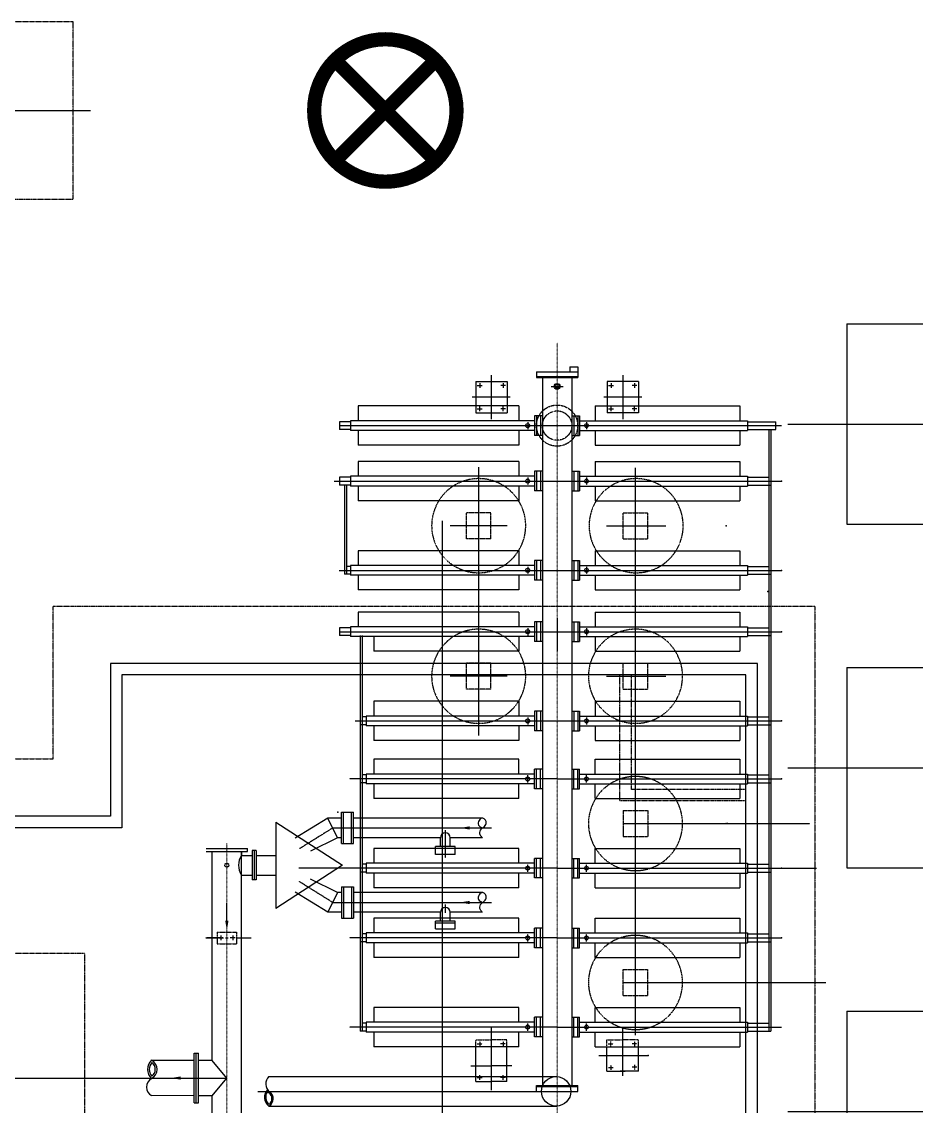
# Model space of a CAD drawing. Header units: inches. Extents: x 0 to 275590, y -2590 to 279503.
# Drawn here: x 42517 to 50330, y 35279 to 44746 of the extents above; entities that cross this region are included whole.
import ezdxf

# ---------------------------------------------------------------- set-up
doc = ezdxf.new("R2010")
doc.units = ezdxf.units.IN
doc.header["$MEASUREMENT"] = 0
for name, pattern in [('CENTER', [2, 1.25, -0.25, 0.25, -0.25]), ('DASHDOTX2', [2, 1, -0.5, 0, -0.5]), ('DASHED', [0.75, 0.5, -0.25]), ('HIDDEN', [0.375, 0.25, -0.125])]:
    doc.linetypes.add(name, pattern=pattern)
for name, color, linetype in [('C-PEDESTAL', 2, 'CENTER'), ('CCEN', 8, 'Continuous'), ('CGRID', 8, 'CENTER'), ('CPED', 8, 'Continuous'), ('CTower', 8, 'Continuous'), ('E-EARTHROD', 4, 'Continuous'), ('EEQP', 2, 'Continuous')]:
    doc.layers.add(name, color=color, linetype=linetype)

# ---------------------------------------------------------------- blocks, each defined once
blk = doc.blocks.new('FIRE WALL-FN')
at = {"color": 8}
for p, q in [((-4475, -150), (-4475, 90)), ((-4475, 90), (-2975, 90)), ((-2675, 90), (25, 90)), ((325, 90), (3025, 90)), ((3325, 90), (9025, 90)), ((9325, 90), (10825, 90)), ((10825, -150), (10825, 90)), ((-4475, -150), (-2975, -150)), ((-2675, -150), (25, -150)), ((325, -150), (3025, -150)), ((3325, -150), (9025, -150)), ((9325, -150), (10825, -150))]:
    blk.add_line(p, q, dxfattribs=at)
for points in [[(-2675, 90), (-2675, 270), (-2975, 270), (-2975, 90)], [(325, 90), (325, 270), (25, 270), (25, 90)], [(6325, 90), (6325, 270), (6025, 270), (6025, 90)], [(9325, 90), (9325, 270), (9025, 270), (9025, 90)], [(-2975, -150), (-2975, -330), (-2675, -330), (-2675, -150)], [(25, -150), (25, -330), (325, -330), (325, -150)], [(6025, -150), (6025, -330), (6325, -330), (6325, -150)], [(9025, -150), (9025, -330), (9325, -330), (9325, -150)]]:
    blk.add_lwpolyline(points, dxfattribs=at)
at = {"color": 8, "elevation": 0}
for points in [[(3325, 90), (3325, 270), (3025, 270), (3025, 90)], [(3025, -150), (3025, -330), (3325, -330), (3325, -150)]]:
    blk.add_lwpolyline(points, dxfattribs=at)
at = {"layer": 'CCEN', "color": 8, "ltscale": 0.5}
for p, q in [((-2825, -2016.2), (-2825, 1877.3)), ((175, -2016.2), (175, 1877.3)), ((3175, -2016.2), (3175, 1877.3)), ((6175, -2016.2), (6175, 1877.3)), ((9175, -2016.2), (9175, 1877.3)), ((-4475, -30), (10825, -30))]:
    blk.add_line(p, q, dxfattribs=at)
at = {"layer": 'CTower', "color": 8, "ltscale": 0.5}
for p, q in [((-3700, 90), (-3700, 1440)), ((-3700, 1440), (-1950, 1440)), ((-1950, 90), (-1950, 1440)), ((-700, 90), (-700, 1440)), ((-700, 1440), (1050, 1440)), ((1050, 90), (1050, 1440)), ((2300, 90), (2300, 1440)), ((2300, 1440), (4050, 1440)), ((4050, 90), (4050, 1440)), ((5300, 90), (5300, 1440)), ((5300, 1440), (7050, 1440)), ((7050, 90), (7050, 1440)), ((8300, 90), (8300, 1440)), ((8300, 1440), (10050, 1440)), ((10050, 90), (10050, 1440)), ((-3700, -1500), (-3700, -150)), ((-1950, -1500), (-1950, -150)), ((-700, -1500), (-700, -150)), ((1050, -1500), (1050, -150)), ((2300, -1500), (2300, -150)), ((4050, -1500), (4050, -150)), ((5300, -1500), (5300, -150)), ((7050, -1500), (7050, -150)), ((8300, -1500), (8300, -150)), ((10050, -1500), (10050, -150)), ((-3700, -1500), (-1950, -1500)), ((-700, -1500), (1050, -1500)), ((2300, -1500), (4050, -1500)), ((5300, -1500), (7050, -1500)), ((8300, -1500), (10050, -1500))]:
    blk.add_line(p, q, dxfattribs=at)
blk = doc.blocks.new('500MVA ICT (BHEL)')
at = {"color": 8, "linetype": 'CENTER', "lineweight": 20, "ltscale": 0.1}
for p, q in [((11000, 6972.5), (11000, -6442.4)), ((8116, -2160.2), (8116, 2604.7))]:
    blk.add_line(p, q, dxfattribs=at)
at = {"color": 8}
for p, q in [((11111.3, 6763), (11111.3, 6720.2)), ((11111.3, 6763), (11179.7, 6763)), ((11179.7, 6763), (11179.7, 6668.9)), ((10289.6, 6634.6), (10563.5, 6634.6)), ((10289.6, 6634.6), (10289.6, 6360.7)), ((10563.5, 6634.6), (10563.5, 6360.7)), ((10820.3, 6720.2), (10820.3, 6668.9)), ((10820.3, 6720.2), (11179.7, 6720.2)), ((10820.3, 6677.4), (11179.7, 6677.4)), ((10820.3, 6668.9), (11179.7, 6668.9)), ((10871.6, 6668.9), (10871.6, 489.7)), ((11128.4, 6668.9), (11128.4, 489.7)), ((11710.4, 6634.6), (11436.5, 6634.6)), ((11436.5, 6634.6), (11436.5, 6360.7)), ((11710.4, 6634.6), (11710.4, 6360.7)), ((10302.9, 6600.4), (10345.6, 6600.4)), ((10323.9, 6620.7), (10323.9, 6579.8)), ((10550.2, 6600.4), (10507.5, 6600.4)), ((10529.3, 6620.7), (10529.3, 6579.8)), ((11449.8, 6600.4), (11492.5, 6600.4)), ((11470.7, 6620.7), (11470.7, 6579.8)), ((11697.1, 6600.4), (11654.4, 6600.4)), ((11676.1, 6620.7), (11676.1, 6579.8)), ((9262.9, 6420.7), (9262.9, 6292.3)), ((10289.6, 6360.7), (10563.5, 6360.7)), ((10302.9, 6395), (10345.6, 6395)), ((10323.9, 6374.7), (10323.9, 6415.6)), ((10550.2, 6395), (10507.5, 6395)), ((10529.3, 6374.7), (10529.3, 6415.6)), ((10666.2, 6420.7), (10666.2, 6292.3)), ((11333.8, 6420.7), (11333.8, 6292.3)), ((11710.4, 6360.7), (11436.5, 6360.7)), ((11449.8, 6395), (11492.5, 6395)), ((11470.7, 6374.7), (11470.7, 6415.6)), ((11697.1, 6395), (11654.4, 6395)), ((11676.1, 6374.7), (11676.1, 6415.6)), ((12594.8, 6420.7), (12594.8, 6292.3)), ((9100.2, 6283.7), (9100.2, 6215.2)), ((9194.4, 6292.3), (9194.4, 6206.7)), ((10803.2, 6292.3), (9194.4, 6292.3)), ((10871.6, 6335.1), (10803.2, 6335.1)), ((10803.2, 6335.1), (10803.2, 6163.9)), ((10820.3, 6335.1), (10820.3, 6163.9)), ((10854.5, 6335.1), (10854.5, 6163.9)), ((11128.4, 6335.1), (11196.8, 6335.1)), ((11145.5, 6335.1), (11145.5, 6163.9)), ((11179.7, 6335.1), (11179.7, 6163.9)), ((11196.8, 6335.1), (11196.8, 6163.9)), ((11196.8, 6292.3), (12663.3, 6292.3)), ((12663.3, 6292.3), (12663.3, 6206.7)), ((10803.2, 6206.7), (9194.4, 6206.7)), ((9262.9, 6206.7), (9262.9, 6078.3)), ((10666.2, 6206.7), (10666.2, 6078.3)), ((10871.6, 6163.9), (10803.2, 6163.9)), ((11128.4, 6163.9), (11196.8, 6163.9)), ((11196.8, 6206.7), (12663.3, 6206.7)), ((11333.8, 6206.7), (11333.8, 6078.3)), ((12594.8, 6206.7), (12594.8, 6078.3)), ((12850.1, 6215.2), (12850.1, 964.8)), ((12867.2, 6215.2), (12867.2, 964.8)), ((9262.9, 5936.1), (9262.9, 5807.7)), ((10666.2, 5936.1), (10666.2, 5807.7)), ((11333.8, 5936.1), (11333.8, 5807.7)), ((12594.8, 5936.1), (12594.8, 5807.7)), ((9100.2, 5799.2), (9100.2, 5730.7)), ((9194.4, 5807.7), (9194.4, 5722.2)), ((10803.2, 5807.7), (9194.4, 5807.7)), ((10871.6, 5850.5), (10803.2, 5850.5)), ((10803.2, 5850.5), (10803.2, 5679.4)), ((10820.3, 5850.5), (10820.3, 5679.4)), ((10854.5, 5850.5), (10854.5, 5679.4)), ((11128.4, 5850.5), (11196.8, 5850.5)), ((11145.5, 5850.5), (11145.5, 5679.4)), ((11179.7, 5850.5), (11179.7, 5679.4)), ((11196.8, 5850.5), (11196.8, 5679.4)), ((11196.8, 5807.7), (12663.3, 5807.7)), ((12663.3, 5807.7), (12663.3, 5722.2)), ((9143, 5730.7), (9143, 4951.9)), ((9160.1, 5730.7), (9160.1, 4951.9)), ((10803.2, 5722.2), (9194.4, 5722.2)), ((9262.9, 5722.2), (9262.9, 5593.8)), ((10666.2, 5722.2), (10666.2, 5593.8)), ((11196.8, 5722.2), (12663.3, 5722.2)), ((11333.8, 5722.2), (11333.8, 5593.8)), ((12594.8, 5722.2), (12594.8, 5593.8)), ((10871.6, 5679.4), (10803.2, 5679.4)), ((11128.4, 5679.4), (11196.8, 5679.4)), ((9262.9, 5157.3), (9262.9, 5028.9)), ((10666.2, 5157.3), (10666.2, 5028.9)), ((11333.8, 5157.3), (11333.8, 5028.9)), ((12594.8, 5157.3), (12594.8, 5028.9)), ((9194.4, 5028.9), (9194.4, 4943.3)), ((10803.2, 5028.9), (9194.4, 5028.9)), ((10871.6, 5071.7), (10803.2, 5071.7)), ((10803.2, 5071.7), (10803.2, 4900.5)), ((10820.3, 5071.7), (10820.3, 4900.5)), ((10854.5, 5071.7), (10854.5, 4900.5)), ((11128.4, 5071.7), (11196.8, 5071.7)), ((11145.5, 5071.7), (11145.5, 4900.5)), ((11179.7, 5071.7), (11179.7, 4900.5)), ((11196.8, 5071.7), (11196.8, 4900.5)), ((11196.8, 5028.9), (12663.3, 5028.9)), ((12663.3, 5028.9), (12663.3, 4943.3)), ((10803.2, 4943.3), (9194.4, 4943.3)), ((9262.9, 4943.3), (9262.9, 4814.9)), ((10666.2, 4943.3), (10666.2, 4814.9)), ((11196.8, 4943.3), (12663.3, 4943.3)), ((11333.8, 4943.3), (11333.8, 4814.9)), ((12594.8, 4943.3), (12594.8, 4814.9)), ((10871.6, 4900.5), (10803.2, 4900.5)), ((11128.4, 4900.5), (11196.8, 4900.5)), ((9262.9, 4621.8), (9262.9, 4493.4)), ((10666.2, 4621.8), (10666.2, 4493.4)), ((11333.8, 4621.8), (11333.8, 4493.4)), ((12594.8, 4621.8), (12594.8, 4493.4)), ((9100.2, 4484.9), (9100.2, 4416.4)), ((9194.4, 4493.4), (9194.4, 4407.9)), ((10803.2, 4493.4), (9194.4, 4493.4)), ((10871.6, 4536.2), (10803.2, 4536.2)), ((10803.2, 4536.2), (10803.2, 4365.1)), ((10820.3, 4536.2), (10820.3, 4365.1)), ((10854.5, 4536.2), (10854.5, 4365.1)), ((11128.4, 4536.2), (11196.8, 4536.2)), ((11145.5, 4536.2), (11145.5, 4365.1)), ((11179.7, 4536.2), (11179.7, 4365.1)), ((11196.8, 4536.2), (11196.8, 4365.1)), ((11196.8, 4493.4), (12663.3, 4493.4)), ((12663.3, 4493.4), (12663.3, 4407.9)), ((10803.2, 4407.9), (9194.4, 4407.9)), ((9280.5, 4416.4), (9280.5, 3637.6)), ((9297.6, 4416.4), (9297.6, 3637.6)), ((9400.3, 4407.9), (9400.3, 4279.5)), ((10666.2, 4407.9), (10666.2, 4279.5)), ((10871.6, 4365.1), (10803.2, 4365.1)), ((11128.4, 4365.1), (11196.8, 4365.1)), ((11196.8, 4407.9), (12663.3, 4407.9)), ((11333.8, 4407.9), (11333.8, 4279.5)), ((12594.8, 4407.9), (12594.8, 4279.5)), ((9400.3, 3843), (9400.3, 3714.6)), ((10666.2, 3843), (10666.2, 3714.6)), ((11333.8, 3843), (11333.8, 3714.6)), ((12594.8, 3843), (12594.8, 3714.6)), ((9331.9, 3714.6), (9331.9, 3629)), ((10803.2, 3714.6), (9331.9, 3714.6)), ((10871.6, 3757.4), (10803.2, 3757.4)), ((10803.2, 3757.4), (10803.2, 3586.2)), ((10820.3, 3757.4), (10820.3, 3586.2)), ((10854.5, 3757.4), (10854.5, 3586.2)), ((11128.4, 3757.4), (11196.8, 3757.4)), ((11145.5, 3757.4), (11145.5, 3586.2)), ((11179.7, 3757.4), (11179.7, 3586.2)), ((11196.8, 3757.4), (11196.8, 3586.2)), ((11196.8, 3714.6), (12663.3, 3714.6)), ((12663.3, 3714.6), (12663.3, 3629)), ((10803.2, 3629), (9331.9, 3629)), ((9400.3, 3629), (9400.3, 3500.6)), ((10666.2, 3629), (10666.2, 3500.6)), ((11196.8, 3629), (12663.3, 3629)), ((11333.8, 3629), (11333.8, 3500.6)), ((12594.8, 3629), (12594.8, 3500.6)), ((10871.6, 3586.2), (10803.2, 3586.2)), ((11128.4, 3586.2), (11196.8, 3586.2)), ((9400.3, 3336.7), (9400.3, 3208.4)), ((10666.2, 3208.4), (10666.2, 3336.7)), ((11333.8, 3208.4), (11333.8, 3336.7)), ((12594.8, 3336.7), (12594.8, 3208.4)), ((10803.2, 3080), (10803.2, 3251.2)), ((10871.6, 3251.2), (10803.2, 3251.2)), ((10820.3, 3080), (10820.3, 3251.2)), ((10854.5, 3080), (10854.5, 3251.2)), ((11128.4, 3251.2), (11196.8, 3251.2)), ((11145.5, 3080), (11145.5, 3251.2)), ((11179.7, 3080), (11179.7, 3251.2)), ((11196.8, 3080), (11196.8, 3251.2)), ((9331.9, 3208.4), (9331.9, 3122.8)), ((10803.2, 3208.4), (9331.9, 3208.4)), ((11196.8, 3208.4), (12663.3, 3208.4)), ((12663.3, 3208.4), (12663.3, 3122.8)), ((10803.2, 3122.8), (9331.9, 3122.8)), ((9400.3, 3122.8), (9400.3, 2994.4)), ((10666.2, 2994.4), (10666.2, 3122.8)), ((10871.6, 3080), (10803.2, 3080)), ((11128.4, 3080), (11196.8, 3080)), ((11196.8, 3122.8), (12663.3, 3122.8)), ((11333.8, 2994.4), (11333.8, 3122.8)), ((12594.8, 3122.8), (12594.8, 2994.4)), ((9117.9, 2600.7), (9117.9, 2874.6)), ((9135, 2600.7), (9135, 2874.6)), ((9203.5, 2600.7), (9203.5, 2874.6)), ((9220.6, 2600.7), (9220.6, 2874.6)), ((8543.9, 2789), (8543.9, 2035.8)), ((8543.9, 2789), (9126.5, 2412.4)), ((8998.1, 2823.2), (8711.6, 2647.1)), ((9117.9, 2823.2), (8997.7, 2823.2)), ((9083.7, 2652.1), (8998.1, 2823.2)), ((10351.7, 2823.2), (9220.6, 2823.2)), ((9083.7, 2652.1), (8845.9, 2533.5)), ((9117.9, 2652.1), (9083.7, 2652.1)), ((9981.5, 2652.1), (9220.6, 2652.1)), ((9981.5, 2575), (9981.5, 2652.1)), ((10067.1, 2575), (10067.1, 2652.1)), ((10348.5, 2652.1), (10067.1, 2652.1)), ((10192.3, 2737.6), (10284.4, 2737.6)), ((8295.7, 2532.2), (8295.7, 2557.9)), ((9400.3, 2557.9), (9400.3, 2429.5)), ((9938.7, 2506.6), (9938.7, 2575)), ((10109.9, 2575), (9938.7, 2575)), ((10109.9, 2557.9), (9938.7, 2557.9)), ((10109.9, 2506.6), (10109.9, 2575)), ((10666.2, 2429.5), (10666.2, 2557.9)), ((11333.8, 2429.5), (11333.8, 2557.9)), ((12594.8, 2557.9), (12594.8, 2429.5)), ((7987.6, 708.7), (7987.6, 2532.2)), ((8244.4, 2532.2), (8244.4, 2498)), ((8244.4, -1698.1), (8244.4, 2532.2)), ((8338.5, 2540.8), (8338.5, 2284)), ((8372.8, 2540.8), (8338.5, 2540.8)), ((8355.6, 2540.8), (8355.6, 2284)), ((8372.8, 2540.8), (8372.8, 2284)), ((10109.9, 2506.6), (9938.7, 2506.6)), ((10803.2, 2301.2), (10803.2, 2472.3)), ((10871.6, 2472.3), (10803.2, 2472.3)), ((10820.3, 2301.2), (10820.3, 2472.3)), ((10854.5, 2301.2), (10854.5, 2472.3)), ((11128.4, 2472.3), (11196.8, 2472.3)), ((11145.5, 2301.2), (11145.5, 2472.3)), ((11179.7, 2301.2), (11179.7, 2472.3)), ((11196.8, 2301.2), (11196.8, 2472.3)), ((9126.5, 2412.4), (8543.9, 2035.8)), ((9331.9, 2429.5), (9331.9, 2343.9)), ((10803.2, 2429.5), (9331.9, 2429.5)), ((11196.8, 2429.5), (12663.3, 2429.5)), ((12663.3, 2429.5), (12663.3, 2343.9)), ((8372.8, 2284), (8338.5, 2284)), ((9083.7, 2172.8), (8845.9, 2291.3)), ((10803.2, 2343.9), (9331.9, 2343.9)), ((9400.3, 2343.9), (9400.3, 2215.6)), ((10666.2, 2215.6), (10666.2, 2343.9)), ((10871.6, 2301.2), (10803.2, 2301.2)), ((11128.4, 2301.2), (11196.8, 2301.2)), ((11196.8, 2343.9), (12663.3, 2343.9)), ((11333.8, 2215.6), (11333.8, 2343.9)), ((12594.8, 2343.9), (12594.8, 2215.6)), ((8998.1, 2001.6), (8711.6, 2177.7)), ((9117.9, 2224.1), (9117.9, 1950.3)), ((9135, 2224.1), (9135, 1950.3)), ((9203.5, 2224.1), (9203.5, 1950.3)), ((9220.6, 2224.1), (9220.6, 1950.3)), ((9083.7, 2172.8), (8998.1, 2001.6)), ((9117.9, 2172.8), (9083.7, 2172.8)), ((10351.7, 2172.8), (9220.6, 2172.8)), ((10192.3, 2087.2), (10284.4, 2087.2)), ((8116, 1894.3), (8116, 2080.1)), ((9117.9, 2001.6), (8997.7, 2001.6)), ((9981.5, 2001.6), (9220.6, 2001.6)), ((9981.5, 1924.6), (9981.5, 2001.6)), ((10067.1, 1924.6), (10067.1, 2001.6)), ((10348.5, 2001.6), (10067.1, 2001.6)), ((9400.3, 1949.1), (9400.3, 1820.7)), ((9938.7, 1856.1), (9938.7, 1924.6)), ((10109.9, 1924.6), (9938.7, 1924.6)), ((10109.9, 1907.5), (9938.7, 1907.5)), ((10109.9, 1856.1), (10109.9, 1924.6)), ((10666.2, 1820.7), (10666.2, 1949.1)), ((11333.8, 1820.7), (11333.8, 1949.1)), ((12594.8, 1949.1), (12594.8, 1820.7)), ((9297.6, 1812.1), (9297.6, 964.8)), ((9331.9, 1820.7), (9331.9, 1735.1)), ((10803.2, 1820.7), (9331.9, 1820.7)), ((9938.7, 1856.1), (10109.9, 1856.1)), ((10803.2, 1692.3), (10803.2, 1863.5)), ((10871.6, 1863.5), (10803.2, 1863.5)), ((10820.3, 1692.3), (10820.3, 1863.5)), ((10854.5, 1692.3), (10854.5, 1863.5)), ((11128.4, 1863.5), (11196.8, 1863.5)), ((11145.5, 1692.3), (11145.5, 1863.5)), ((11179.7, 1692.3), (11179.7, 1863.5)), ((11196.8, 1692.3), (11196.8, 1863.5)), ((11196.8, 1820.7), (12663.3, 1820.7)), ((12663.3, 1820.7), (12663.3, 1735.1)), ((8043.7, 1777.9), (8086.4, 1777.9)), ((8064.6, 1798.2), (8064.6, 1757.3)), ((8188.3, 1777.9), (8145.6, 1777.9)), ((8167.4, 1798.2), (8167.4, 1757.3)), ((9280.5, 1743.7), (9280.5, 964.8)), ((10803.2, 1735.1), (9331.9, 1735.1)), ((9400.3, 1735.1), (9400.3, 1606.7)), ((10666.2, 1606.7), (10666.2, 1735.1)), ((11196.8, 1735.1), (12663.3, 1735.1)), ((11333.8, 1606.7), (11333.8, 1735.1)), ((12594.8, 1735.1), (12594.8, 1606.7)), ((10871.6, 1692.3), (10803.2, 1692.3)), ((11128.4, 1692.3), (11196.8, 1692.3)), ((9400.3, 1170.2), (9400.3, 1041.9)), ((10666.2, 1041.9), (10666.2, 1170.2)), ((11333.8, 1041.9), (11333.8, 1170.2)), ((12594.8, 1170.2), (12594.8, 1041.9)), ((9331.9, 1041.9), (9331.9, 956.3)), ((10803.2, 1041.9), (9331.9, 1041.9)), ((10803.2, 913.5), (10803.2, 1084.7)), ((10871.6, 1084.7), (10803.2, 1084.7)), ((10820.3, 913.5), (10820.3, 1084.7)), ((10854.5, 913.5), (10854.5, 1084.7)), ((11128.4, 1084.7), (11196.8, 1084.7)), ((11145.5, 913.5), (11145.5, 1084.7)), ((11179.7, 913.5), (11179.7, 1084.7)), ((11196.8, 913.5), (11196.8, 1084.7)), ((11196.8, 1041.9), (12663.3, 1041.9)), ((12663.3, 1041.9), (12663.3, 956.3)), ((10803.2, 956.3), (9331.9, 956.3)), ((9400.3, 956.3), (9400.3, 827.9)), ((10666.2, 827.9), (10666.2, 956.3)), ((11196.8, 956.3), (12663.3, 956.3)), ((11333.8, 827.9), (11333.8, 956.3)), ((12594.8, 956.3), (12594.8, 827.9)), ((10871.6, 913.5), (10803.2, 913.5)), ((11128.4, 913.5), (11196.8, 913.5)), ((7829.3, 338.9), (7829.3, 770.3)), ((7848.5, 338.9), (7848.5, 770.3)), ((7867.8, 338.9), (7867.8, 770.3)), ((10289.6, 523.9), (10289.6, 827.9)), ((10561.9, 523.9), (10561.9, 827.9)), ((11434.2, 613.3), (11433.3, 827.3)), ((11710.4, 613.9), (11710.4, 827.9)), ((7829.3, 708.7), (7451, 708.7)), ((7987.6, 708.7), (7867.8, 708.7)), ((8116, 554.6), (7987.6, 708.7)), ((10323.9, 537.9), (10323.9, 578.8)), ((10527.6, 537.9), (10527.6, 578.8)), ((11434.2, 613.3), (11593.3, 614)), ((11447.4, 647.6), (11490.1, 647.8)), ((11710.4, 613.9), (11551.3, 613.9)), ((11697.1, 648.2), (11654.4, 648.2)), ((7987.6, 400.5), (8116, 554.6)), ((10302.9, 558.2), (10345.6, 558.2)), ((10548.6, 558.2), (10505.9, 558.2)), ((10820.3, 438.4), (10820.3, 489.7)), ((10820.3, 489.7), (11179.7, 489.7)), ((10820.3, 481.2), (11179.7, 481.2)), ((11179.7, 438.4), (11179.7, 489.7)), ((7829.3, 400.5), (7458.3, 401.4)), ((7987.6, 400.5), (7867.8, 400.5)), ((7987.6, -451.9), (7987.6, 400.5)), ((10820.3, 438.4), (11179.7, 438.4))]:
    blk.add_line(p, q, dxfattribs=at)
at = {"color": 8, "linetype": 'CENTER', "ltscale": 3}
for p, q in [((10424.1, 6690.2), (10424.1, 6305.1)), ((11573.4, 6690.2), (11573.4, 6305.1)), ((10590.7, 6497.7), (10257.4, 6497.7)), ((11740.5, 6497.7), (11407.3, 6497.7)), ((9097.9, 6249.5), (12960.5, 6249.5)), ((10315.3, 3596.5), (10315.3, 5887.9)), ((11684.7, 927.6), (11684.7, 5881.1)), ((9053.7, 5764.9), (12960.5, 5764.9)), ((10563.1, 5375.7), (10067.5, 5375.7)), ((11430.9, 5375.7), (11949.4, 5375.7)), ((9097.9, 4986.1), (12960.9, 4986.1)), ((10315.3, 3545.1), (10315.3, 4627.5)), ((9097.9, 4450.7), (12960.9, 4450.7)), ((9097.9, 4450.7), (12960.5, 4450.7)), ((10563.1, 4061.5), (10067.5, 4061.5)), ((11430.9, 4061.5), (11949.4, 4061.5)), ((9235.4, 3671.8), (12960.9, 3671.8)), ((11000, 3165.6), (9186.8, 3165.6)), ((11000, 3165.6), (12960.9, 3165.6)), ((11573.7, 2775.9), (13208.4, 2776.2)), ((9040.9, 2737.6), (8749.7, 2556)), ((9040.9, 2737.6), (10426.3, 2737.6)), ((11000, 2386.7), (9186.8, 2386.7)), ((11000, 2386.7), (12960.9, 2386.7)), ((9040.9, 2087.2), (8749.7, 2268.8)), ((9040.9, 2087.2), (10426.3, 2087.2)), ((11000, 1777.9), (9186.8, 1777.9)), ((11000, 1777.9), (12960.9, 1777.9)), ((11574, 1388.7), (13346.2, 1388.7)), ((11000, 999.1), (12960.5, 999.1)), ((4130.2, 554.6), (8116, 554.6)), ((8387.2, 438.4), (11000, 438.4))]:
    blk.add_line(p, q, dxfattribs=at)
at = {"color": 8, "linetype": 'CENTER'}
for p, q in [((10948.6, 6591.8), (11051.6, 6591.8)), ((10743.2, 6280.4), (10743.2, 6217.6)), ((11256.8, 6280.4), (11256.8, 6217.6)), ((10743.2, 5795.9), (10743.2, 5733.1)), ((11256.8, 5795.9), (11256.8, 5733.1)), ((10743.2, 5017), (10743.2, 4954.3)), ((11256.8, 5017), (11256.8, 4954.3)), ((11000, 4569.7), (11000, 4281.8)), ((10743.2, 4481.6), (10743.2, 4418.8)), ((11256.8, 4481.6), (11256.8, 4418.8)), ((10743.2, 3702.8), (10743.2, 3640)), ((11256.8, 3702.8), (11256.8, 3640)), ((10743.2, 3134.6), (10743.2, 3197.4)), ((11256.8, 3134.6), (11256.8, 3197.4)), ((10024.3, 2476.2), (10024.3, 2719)), ((10743.2, 2355.8), (10743.2, 2418.6)), ((11256.8, 2355.8), (11256.8, 2418.6)), ((10024.3, 1995.8), (10024.3, 2068.6)), ((10743.2, 1747), (10743.2, 1809.8)), ((11256.8, 1747), (11256.8, 1809.8)), ((7929.6, 1777.9), (8026.4, 1777.9)), ((8102.8, 1777.9), (8126.1, 1777.9)), ((8196.8, 1777.9), (8329.4, 1777.9)), ((11000, 999.1), (9187.3, 999.1)), ((10426.6, 447.8), (10426.6, 998.6)), ((10743.2, 968.1), (10743.2, 1030.9)), ((11256.8, 968.1), (11256.8, 1030.9)), ((11573.4, 572.7), (11573.4, 998.6)), ((11365, 750.9), (11794.7, 750.9)), ((10247.8, 660.9), (10425.7, 660.9)), ((10603.7, 660.9), (10425.7, 660.9))]:
    blk.add_line(p, q, dxfattribs=at)
at = {"color": 8, "linetype": 'Continuous'}
for p, q in [((10666.2, 6420.7), (9262.9, 6420.7)), ((11333.8, 6420.7), (12594.8, 6420.7)), ((9194.4, 6283.7), (9100.2, 6283.7)), ((12663.3, 6283.7), (12910, 6283.7)), ((12910, 6215.2), (12910, 6283.7)), ((9194.4, 6215.2), (9100.2, 6215.2)), ((12663.3, 6215.2), (12910, 6215.2)), ((10666.2, 6078.3), (9262.9, 6078.3)), ((11333.8, 6078.3), (12594.8, 6078.3)), ((10666.2, 5936.1), (9262.9, 5936.1)), ((11333.8, 5936.1), (12594.8, 5936.1)), ((9194.4, 5799.2), (9100.2, 5799.2)), ((12663.3, 5799.2), (12850.1, 5799.2)), ((9194.4, 5730.7), (9100.2, 5730.7)), ((12663.3, 5730.7), (12867.2, 5730.7)), ((10666.2, 5593.8), (9262.9, 5593.8)), ((11333.8, 5593.8), (12594.8, 5593.8)), ((10666.2, 5157.3), (9262.9, 5157.3)), ((11333.8, 5157.3), (12594.8, 5157.3)), ((9194.4, 5020.3), (9160.1, 5020.3)), ((12663.3, 5020.3), (12850.1, 5020.3)), ((9194.4, 4951.9), (9143, 4951.9)), ((12663.3, 4951.9), (12867.2, 4951.9)), ((10666.2, 4814.9), (9262.9, 4814.9)), ((11333.8, 4814.9), (12594.8, 4814.9)), ((10666.2, 4621.8), (9262.9, 4621.8)), ((11333.8, 4621.8), (12594.8, 4621.8)), ((9194.4, 4484.9), (9100.2, 4484.9)), ((12663.3, 4484.9), (12850.1, 4484.9)), ((9194.4, 4416.4), (9100.2, 4416.4)), ((12663.3, 4416.4), (12867.2, 4416.4)), ((10666.2, 4279.5), (9400.3, 4279.5)), ((11333.8, 4279.5), (12594.8, 4279.5)), ((10666.2, 3843), (9400.3, 3843)), ((11333.8, 3843), (12594.8, 3843)), ((9331.9, 3706.1), (9297.6, 3706.1)), ((12663.3, 3706.1), (12850.1, 3706.1)), ((9331.9, 3637.6), (9280.5, 3637.6)), ((9280.5, 3637.6), (9280.5, 1653.5)), ((9297.6, 3637.6), (9297.6, 1743.7)), ((12663.3, 3637.6), (12867.2, 3637.6)), ((10666.2, 3500.6), (9400.3, 3500.6)), ((11333.8, 3500.6), (12594.8, 3500.6)), ((10666.2, 3336.7), (9400.3, 3336.7)), ((11333.8, 3336.7), (12594.8, 3336.7)), ((9331.9, 3131.3), (9280.5, 3131.3)), ((9331.9, 3199.8), (9297.6, 3199.8)), ((12663.3, 3199.8), (12850.1, 3199.8)), ((12663.3, 3131.3), (12867.2, 3131.3)), ((10666.2, 2994.4), (9400.3, 2994.4)), ((11333.8, 2994.4), (12594.8, 2994.4)), ((9117.9, 2874.6), (9220.6, 2874.6)), ((7936.3, 2557.9), (8295.7, 2557.9)), ((9117.9, 2600.7), (9220.6, 2600.7)), ((10666.2, 2557.9), (9400.3, 2557.9)), ((11333.8, 2557.9), (12594.8, 2557.9)), ((7936.3, 2532.2), (8295.7, 2532.2)), ((8244.4, 2498), (8338.5, 2498)), ((8372.8, 2498), (8543.9, 2498)), ((9331.9, 2421), (9297.6, 2421)), ((12663.3, 2421), (12850.1, 2421)), ((8244.4, 2326.8), (8338.5, 2326.8)), ((8372.8, 2326.8), (8543.9, 2326.8)), ((9331.9, 2352.5), (9280.5, 2352.5)), ((12663.3, 2352.5), (12867.2, 2352.5)), ((9117.9, 2224.1), (9220.6, 2224.1)), ((10666.2, 2215.6), (9400.3, 2215.6)), ((11333.8, 2215.6), (12594.8, 2215.6)), ((9117.9, 1950.3), (9220.6, 1950.3)), ((10666.2, 1949.1), (9400.3, 1949.1)), ((11333.8, 1949.1), (12594.8, 1949.1)), ((9331.9, 1812.1), (9297.6, 1812.1)), ((12663.3, 1812.1), (12850.1, 1812.1)), ((9331.9, 1743.7), (9280.5, 1743.7)), ((12663.3, 1743.7), (12867.2, 1743.7)), ((10666.2, 1606.7), (9400.3, 1606.7)), ((11333.8, 1606.7), (12594.8, 1606.7)), ((10666.2, 1170.2), (9400.3, 1170.2)), ((11333.8, 1170.2), (12594.8, 1170.2)), ((9331.9, 964.8), (9280.5, 964.8)), ((9331.9, 1033.3), (9297.6, 1033.3)), ((12663.3, 1033.3), (12850.1, 1033.3)), ((12663.3, 964.8), (12867.2, 964.8)), ((7829.4, 770.3), (7868, 770.3)), ((10666.2, 827.9), (9400.3, 827.9)), ((11333.8, 827.9), (12594.8, 827.9)), ((8484, 566.7), (11000, 566.7)), ((10289.6, 523.9), (10426.3, 523.3)), ((10561.9, 523.9), (10425.2, 523.3)), ((7829.3, 338.9), (7867.8, 338.9)), ((8484, 310), (11000, 310))]:
    blk.add_line(p, q, dxfattribs=at)
at = {"color": 8, "linetype": 'DASHED', "ltscale": 3}
for p, q in [((10207.9, 5262.2), (10207.9, 5489.3)), ((10422.7, 5489.3), (10207.9, 5489.3)), ((10422.7, 5262.2), (10422.7, 5489.3)), ((11577.3, 5262.2), (11577.3, 5489.3)), ((11577.3, 5489.3), (11792.1, 5489.3)), ((11792.1, 5262.2), (11792.1, 5489.3)), ((10422.7, 5262.2), (10207.9, 5262.2)), ((11577.3, 5262.2), (11792.1, 5262.2)), ((10207.9, 3947.9), (10207.9, 4175)), ((10422.7, 4175), (10207.9, 4175)), ((10422.7, 3947.9), (10422.7, 4175)), ((11577.3, 3947.9), (11577.3, 4175)), ((11577.3, 4175), (11792.1, 4175)), ((11792.1, 3947.9), (11792.1, 4175)), ((10422.7, 3947.9), (10207.9, 3947.9)), ((11577.3, 3947.9), (11792.1, 3947.9)), ((11577.3, 2889.5), (11792.1, 2889.5)), ((11577.3, 2889.5), (11577.3, 2662.4)), ((11792.1, 2889.5), (11792.1, 2662.4)), ((11577.3, 2662.4), (11792.1, 2662.4)), ((11577.3, 1502.3), (11792.1, 1502.3)), ((11577.3, 1275.2), (11577.3, 1502.3)), ((11792.1, 1275.2), (11792.1, 1502.3)), ((11577.3, 1275.2), (11792.1, 1275.2))]:
    blk.add_line(p, q, dxfattribs=at)
at = {"color": 8, "linetype": 'ByBlock'}
for p, q in [((9348.1, 2386.7), (8743.7, 2386.7)), ((12647.1, 2386.7), (13266.5, 2386.7)), ((8062.1, 1777.9), (7940.6, 1777.9))]:
    blk.add_line(p, q, dxfattribs=at)
at = {"color": 8, "linetype": 'HIDDEN'}
for p, q in [((8030.4, 1829.3), (8030.4, 1726.6)), ((8030.4, 1829.3), (8201.6, 1829.3)), ((8201.6, 1829.3), (8201.6, 1726.6)), ((8030.4, 1726.6), (8201.6, 1726.6)), ((10289.6, 827.9), (10289.6, 887.8)), ((10289.6, 887.8), (10425.7, 887.8)), ((10302.9, 853.6), (10345.6, 853.6)), ((10323.9, 873.9), (10323.9, 832.9)), ((10561.9, 887.8), (10425.7, 887.8)), ((10548.6, 853.6), (10505.9, 853.6)), ((10527.6, 873.9), (10527.6, 832.9)), ((10561.9, 827.9), (10561.9, 887.8)), ((11433, 887.2), (11569.4, 887.8)), ((11433.3, 827.3), (11433, 887.2)), ((11446.5, 853), (11489.2, 853.2)), ((11467.3, 873.4), (11467.5, 832.5)), ((11710.4, 887.8), (11574, 887.8)), ((11697.1, 853.6), (11654.4, 853.6)), ((11676.1, 873.9), (11676.1, 832.9)), ((11710.4, 827.9), (11710.4, 887.8)), ((11468.2, 668.1), (11468.4, 627.1)), ((11676.1, 668.6), (11676.1, 627.6))]:
    blk.add_line(p, q, dxfattribs=at)
at = {"color": 8}
for centre, radius in [((11000, 6591.8), 25.7), ((11000, 6591.8), 17.1), ((10743.2, 6249.5), 17.1), ((11256.8, 6249.5), 17.1), ((10743.2, 5764.9), 17.1), ((11256.8, 5764.9), 17.1), ((10743.2, 4986.1), 17.1), ((11256.8, 4986.1), 17.1), ((10743.2, 4450.7), 17.1), ((11256.8, 4450.7), 17.1), ((10743.2, 3671.8), 17.1), ((11256.8, 3671.8), 17.1), ((10743.2, 3165.6), 17.1), ((11256.8, 3165.6), 17.1), ((10743.2, 2386.7), 17.1), ((11256.8, 2386.7), 17.1), ((10743.2, 1777.9), 17.1), ((11256.8, 1777.9), 17.1), ((10743.2, 999.1), 17.1), ((11256.8, 999.1), 17.1), ((10991.4, 438.4), 128.4)]:
    blk.add_circle(centre, radius, dxfattribs=at)
at = {"color": 8, "linetype": 'HIDDEN'}
for centre, radius in [((11000, 6249.5), 179.7), ((11000, 6249.5), 128.4), ((8116, 2412.4), 17.1)]:
    blk.add_circle(centre, radius, dxfattribs=at)
at = {"color": 8, "linetype": 'DASHDOTX2'}
for centre, start, end in [((10315.3, 5375.7), 32.43629, 32.05381), ((11690.2, 5375.7), 147.94619, 147.56371), ((10315.3, 4061.5), 32.43629, 32.05381), ((11684.7, 4061.5), 147.94619, 147.56371), ((11684.7, 2775.9), 74.29559, 285.67162), ((11684.7, 2775.9), 254.32838, 105.70441), ((11684.7, 1388.7), 74.3658, 285.6342), ((11684.7, 1388.7), 254.3658, 105.6342)]:
    blk.add_arc(centre, 410.8, start, end, dxfattribs=at)
at = {"color": 8}
for centre, radius, start, end in [((10024.3, 2652.1), 42.8, 0, 180), ((8372.3, 2412.4), 153.9, 146.22467, 213.77533), ((10024.3, 2001.6), 42.8, 0, 180), ((7530.6, 630), 107.4, 132.29685, 227.83978), ((7530.6, 630), 91.6, 139.57487, 220.56224), ((7417.6, 629.9), 89.4, 297.25551, 62.88113), ((7417.6, 629.9), 73.6, 306.1572, 53.97944), ((7496.9, 475.8), 83.9, 117.25551, 242.59861), ((8541.3, 503.2), 85.6, 132.01835, 233.54232), ((8537, 386.1), 92.7, 134.23653, 235.12773), ((8537, 386.1), 82.1, 142.27342, 230.14694), ((8541.3, 503.2), 96.2, 224.04221, 233.54232), ((8446.1, 374.3), 74.7, 300.53739, 53.54232), ((8446.1, 374.3), 64, 306.8236, 53.54232)]:
    blk.add_arc(centre, radius, start, end, dxfattribs=at)
for points in [[(10348.5, 2652.1), (10342.1, 2658.4), (10329.4, 2670.8), (10318.4, 2705.8), (10347.3, 2737.9), (10374.9, 2757.7), (10384.1, 2784.6), (10376.1, 2807.6), (10349.2, 2831.9), (10312.2, 2805.8), (10305.6, 2756.8), (10334.7, 2744.2), (10349.9, 2737.6)], [(10348.5, 2001.6), (10342.1, 2007.9), (10329.4, 2020.4), (10318.4, 2055.3), (10347.3, 2087.4), (10374.9, 2107.3), (10384.1, 2134.1), (10376.1, 2157.2), (10349.2, 2181.4), (10312.2, 2155.4), (10305.6, 2106.3), (10334.7, 2093.8), (10349.9, 2087.2)]]:
    blk.add_open_spline(points, degree=3, knots=[0, 0, 0, 0, 27.117132, 53.096212, 100.440491, 140.698933, 154.72695, 182.188896, 209.853451, 248.796011, 289.19013, 333.722056, 333.722056, 333.722056, 333.722056], dxfattribs=at)
at = {"color": 8, "linetype": 'ByBlock'}
for p in [(12959.9, 5764.9), (12474.9, 5375.7), (12959.5, 4986.1), (12959.9, 4986.1), (12840.6, 4801.4), (12959.9, 4450.7), (12959.5, 3671.8), (12959.9, 3671.8), (12959.5, 3165.6), (12959.9, 3165.6), (9085.9, 2874.6), (12475.5, 2775.8), (12487.4, 2775.9), (12847.5, 2386.7), (12959.5, 2386.7), (8079.2, 1777.9), (12960.5, 1777.9), (12960.9, 1777.9), (11794.7, 750.9)]:
    blk.add_point(p, dxfattribs=at)
for points in [[(10237.8, 2723.2), (10237.8, 2751.8), (10152.2, 2737.5)], [(10237.8, 2072.8), (10237.8, 2101.3), (10152.2, 2087)], [(8101.8, 1928.3), (8130.3, 1928.3), (8116, 1842.8)], [(7713.9, 540.3), (7713.9, 568.9), (7628.3, 554.6)]]:
    blk.add_solid(points, dxfattribs=at)
at = {"color": 8}
for points in [[(10203.6, 2746.2), (10203.6, 2729.1), (10152.2, 2737.6)], [(10192.3, 2738.2), (10192.3, 2737.1), (10189.3, 2737.6)], [(10203.6, 2078.6), (10203.6, 2095.7), (10152.2, 2087.2)], [(10192.3, 2086.7), (10192.3, 2087.7), (10189.3, 2087.2)], [(8124.6, 1894.3), (8107.4, 1894.3), (8116, 1842.9)]]:
    blk.add_solid(points, dxfattribs=at)
blk = doc.blocks.new('4-1P-LA')
at = {"linetype": 'HIDDEN'}
blk.add_lwpolyline([(6775, -775), (6775, 775), (5225, 775), (5225, -775)], close=True, dxfattribs=at)
at = {"layer": 'CGRID'}
blk.add_line((5075, 0), (6925, 0), dxfattribs=at)
blk = doc.blocks.new('4-1P-TR')
at = {"color": 8, "linetype": 'HIDDEN'}
for p, q in [((11650, 3978), (11650, 4978)), ((12650, 3978), (11650, 3978))]:
    blk.add_line(p, q, dxfattribs=at)
blk.add_lwpolyline([(12650, 3878), (11550, 3878), (11550, 4978)], dxfattribs=at)
at = {"layer": 'C-PEDESTAL', "linetype": 'HIDDEN'}
blk.add_lwpolyline([(-6750, 4245), (6600, 4245), (6600, 5578), (13250, 5578), (13250, -5570), (-6750, -5570), (-6750, 4245)], dxfattribs=at)
at = {"layer": 'CCEN', "color": 8}
blk.add_line((10000, -6064.3), (10000, 6321.8), dxfattribs=at)
at = {"layer": 'CPED', "color": 8}
for p, q in [((12750, 5078), (7100, 5078)), ((7100, 5078), (7100, 3745)), ((12750, -5070), (12750, 5078)), ((7200, 4978), (7200, 3645)), ((7100, 3745), (-6250, 3745)), ((7200, 3645), (-6150, 3645))]:
    blk.add_line(p, q, dxfattribs=at)
blk.add_lwpolyline([(1171.5, -4970), (12650, -4970), (12650, 4978), (7200, 4978)], dxfattribs=at)
at = {"layer": 'CTower', "color": 8, "linetype": 'HIDDEN'}
blk.add_lwpolyline([(4125, 2550), (6875, 2550), (6875, -2550), (4125, -2550)], close=True, dxfattribs=at)
blk = doc.blocks.new('ER-WTP')
at = {"ltscale": 0.5, "const_width": 0.0777}
blk.add_lwpolyline([(-0.3908, 0, 1), (0.3862, 0, 1)], format="xyb", close=True, dxfattribs=at)
for points in [[(-0.277, -0.2747), (0.2724, 0.2747)], [(0.2724, -0.2747), (-0.277, 0.2747)]]:
    blk.add_lwpolyline(points, dxfattribs=at)
blk = doc.blocks.new('BB')
for name, p in [('4-1P-LA', (27499.2, 34625)), ('4-1P-TR', (27499.2, 24720))]:
    blk.add_blockref(name, p)
at = {"rotation": 270}
blk.add_blockref('FIRE WALL-FN', (42530, 29063), dxfattribs=at)
at = {"layer": 'E-EARTHROD', "color": 4, "ltscale": 0.5, "xscale": 1600, "yscale": 1600, "zscale": 1600}
blk.add_blockref('ER-WTP', (37003.7, 34625, 548148), dxfattribs=at)
at = {"layer": 'EEQP'}
blk.add_blockref('500MVA ICT (BHEL)', (27500, 25625), dxfattribs=at)

msp = doc.modelspace()

# ---------------------------------------------------------------- block references
msp.add_blockref('BB', (8692.9, 9345.6))

doc.saveas('drawing.dxf')
